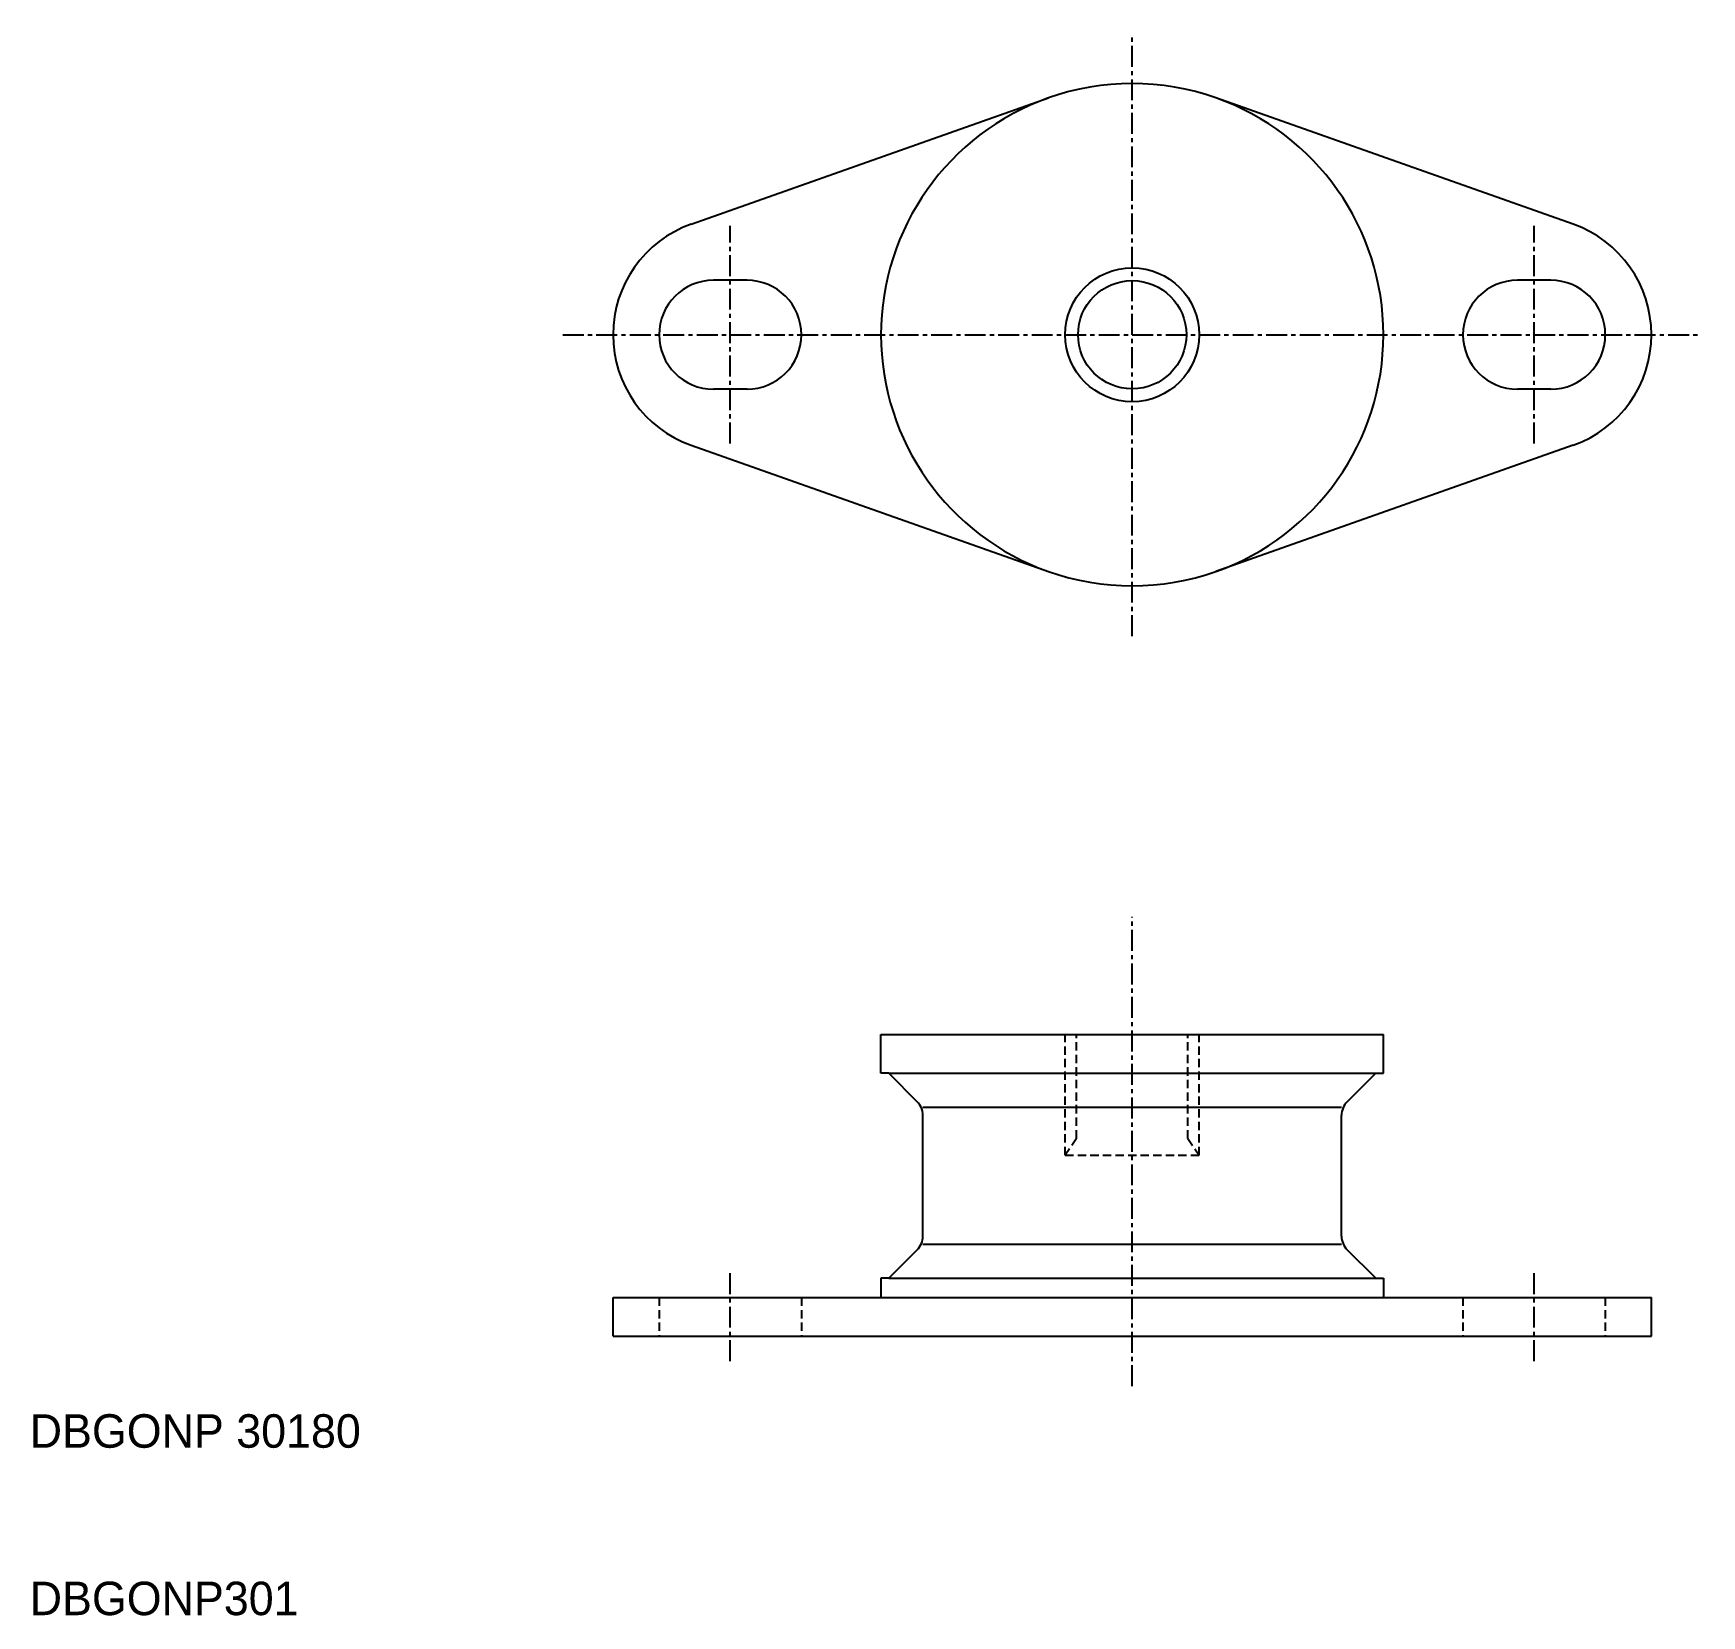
# Model space of a CAD drawing. Extents: x 10.2 to 109.8, y 10 to 104.5.
import ezdxf

# ---------------------------------------------------------------- set-up
doc = ezdxf.new("R2010")
doc.units = 0
doc.linetypes.add('CENTER', pattern=[2, 1.25, -0.25, 0.25, -0.25])
doc.linetypes.add('DASHED', pattern=[0.75, 0.5, -0.25])
doc.layers.get('0').update_dxf_attribs({"linetype": 'CONTINUOUS'})
doc.layers.add('CENTER', color=1, linetype='CENTER')

# ---------------------------------------------------------------- blocks, each defined once
blk = doc.blocks.new('A$C77B54946')
at = {"color": 7, "linetype": 'CONTINUOUS'}
for p, q in [((-3.25, -1), (-3.25, 1)), ((3.25, -1), (3.25, 1))]:
    blk.add_line(p, q, dxfattribs=at)
for centre, start, end in [((0, 1), 0, 180), ((0, -1), 180, 0)]:
    blk.add_arc(centre, 3.25, start, end, dxfattribs=at)

msp = doc.modelspace()

# ---------------------------------------------------------------- linework, layer by layer
at = {"color": 7, "linetype": 'CONTINUOUS'}
for p, q in [((49.497, 93.074), (70.83, 100.616)), ((102.164, 93.074), (80.83, 100.616)), ((49.497, 79.874), (70.83, 72.332)), ((102.164, 79.874), (80.83, 72.332)), ((60.83, 42.372), (60.83, 44.672)), ((60.83, 44.672), (90.83, 44.672)), ((90.83, 42.372), (90.83, 44.672)), ((61.29, 42.372), (60.83, 42.372)), ((61.29, 42.372), (90.37, 42.372)), ((61.29, 42.372), (62.994, 40.668)), ((90.37, 42.372), (88.667, 40.668)), ((90.37, 42.372), (90.83, 42.372)), ((63.33, 40.332), (88.33, 40.332)), ((63.33, 32.638), (63.33, 39.855)), ((88.33, 32.638), (88.33, 39.855)), ((63.33, 32.162), (88.33, 32.162)), ((61.29, 30.122), (62.994, 31.825)), ((90.37, 30.122), (88.667, 31.825)), ((61.29, 30.122), (60.83, 30.122)), ((60.83, 30.122), (60.83, 28.972)), ((61.29, 30.122), (90.37, 30.122)), ((90.37, 30.122), (90.83, 30.122)), ((90.83, 30.122), (90.83, 28.972)), ((44.83, 28.972), (106.83, 28.972)), ((44.83, 26.672), (44.83, 28.972)), ((106.83, 26.672), (106.83, 28.972)), ((44.83, 26.672), (106.83, 26.672))]:
    msp.add_line(p, q, dxfattribs=at)
at = {"color": 3, "linetype": 'DASHED'}
for p, q in [((71.83, 37.472), (71.83, 44.672)), ((72.507, 38.471), (72.507, 44.672)), ((79.154, 38.471), (79.154, 44.672)), ((79.83, 37.472), (79.83, 44.672)), ((72.507, 38.471), (71.83, 37.472)), ((79.154, 38.471), (79.83, 37.472)), ((71.83, 37.472), (79.83, 37.472)), ((47.58, 28.972), (47.58, 26.672)), ((56.08, 28.972), (56.08, 26.672)), ((95.58, 28.972), (95.58, 26.672)), ((104.08, 28.972), (104.08, 26.672))]:
    msp.add_line(p, q, dxfattribs=at)
at = {"color": 3, "linetype": 'CONTINUOUS'}
msp.add_circle((75.83, 86.474), 4, dxfattribs=at)
at = {"color": 7, "linetype": 'CONTINUOUS'}
msp.add_circle((75.83, 86.474), 3.233, dxfattribs=at)
for centre, radius, start, end in [((75.83, 86.474), 15, 109.47122, 250.52878), ((75.83, 86.474), 15, 70.52878, 109.47122), ((75.83, 86.474), 15, 289.47122, 70.52878), ((51.83, 86.474), 7, 109.47122, 250.52878), ((99.83, 86.474), 7, 289.47122, 70.52878), ((75.83, 86.474), 15, 250.52878, 289.47122), ((62.18, 39.855), 1.15, 0, 45), ((89.48, 39.855), 1.15, 135, 180), ((62.18, 32.638), 1.15, 315, 0), ((89.48, 32.638), 1.15, 180, 225)]:
    msp.add_arc(centre, radius, start, end, dxfattribs=at)
at = {"layer": 'CENTER', "color": 1, "linetype": 'CENTER'}
for p, q in [((75.83, 68.474), (75.83, 104.474)), ((51.83, 79.974), (51.83, 92.974)), ((99.83, 79.974), (99.83, 92.974)), ((41.83, 86.474), (109.83, 86.474)), ((75.83, 23.672), (75.83, 51.708)), ((51.83, 25.172), (51.83, 30.472)), ((99.83, 25.172), (99.83, 30.472))]:
    msp.add_line(p, q, dxfattribs=at)

# ---------------------------------------------------------------- block references
at = {"color": 7, "linetype": 'CONTINUOUS', "rotation": 90}
for p in [(51.83, 86.474), (99.83, 86.474)]:
    msp.add_blockref('A$C77B54946', p, dxfattribs=at)

# ---------------------------------------------------------------- texts
at = {"color": 7, "linetype": 'CONTINUOUS'}
for s, p in [('DBGONP 30180', (10, 20)), ('DBGONP301', (10, 10))]:
    msp.add_text(s, height=2, dxfattribs=at).set_placement(p)

doc.saveas('drawing.dxf')
